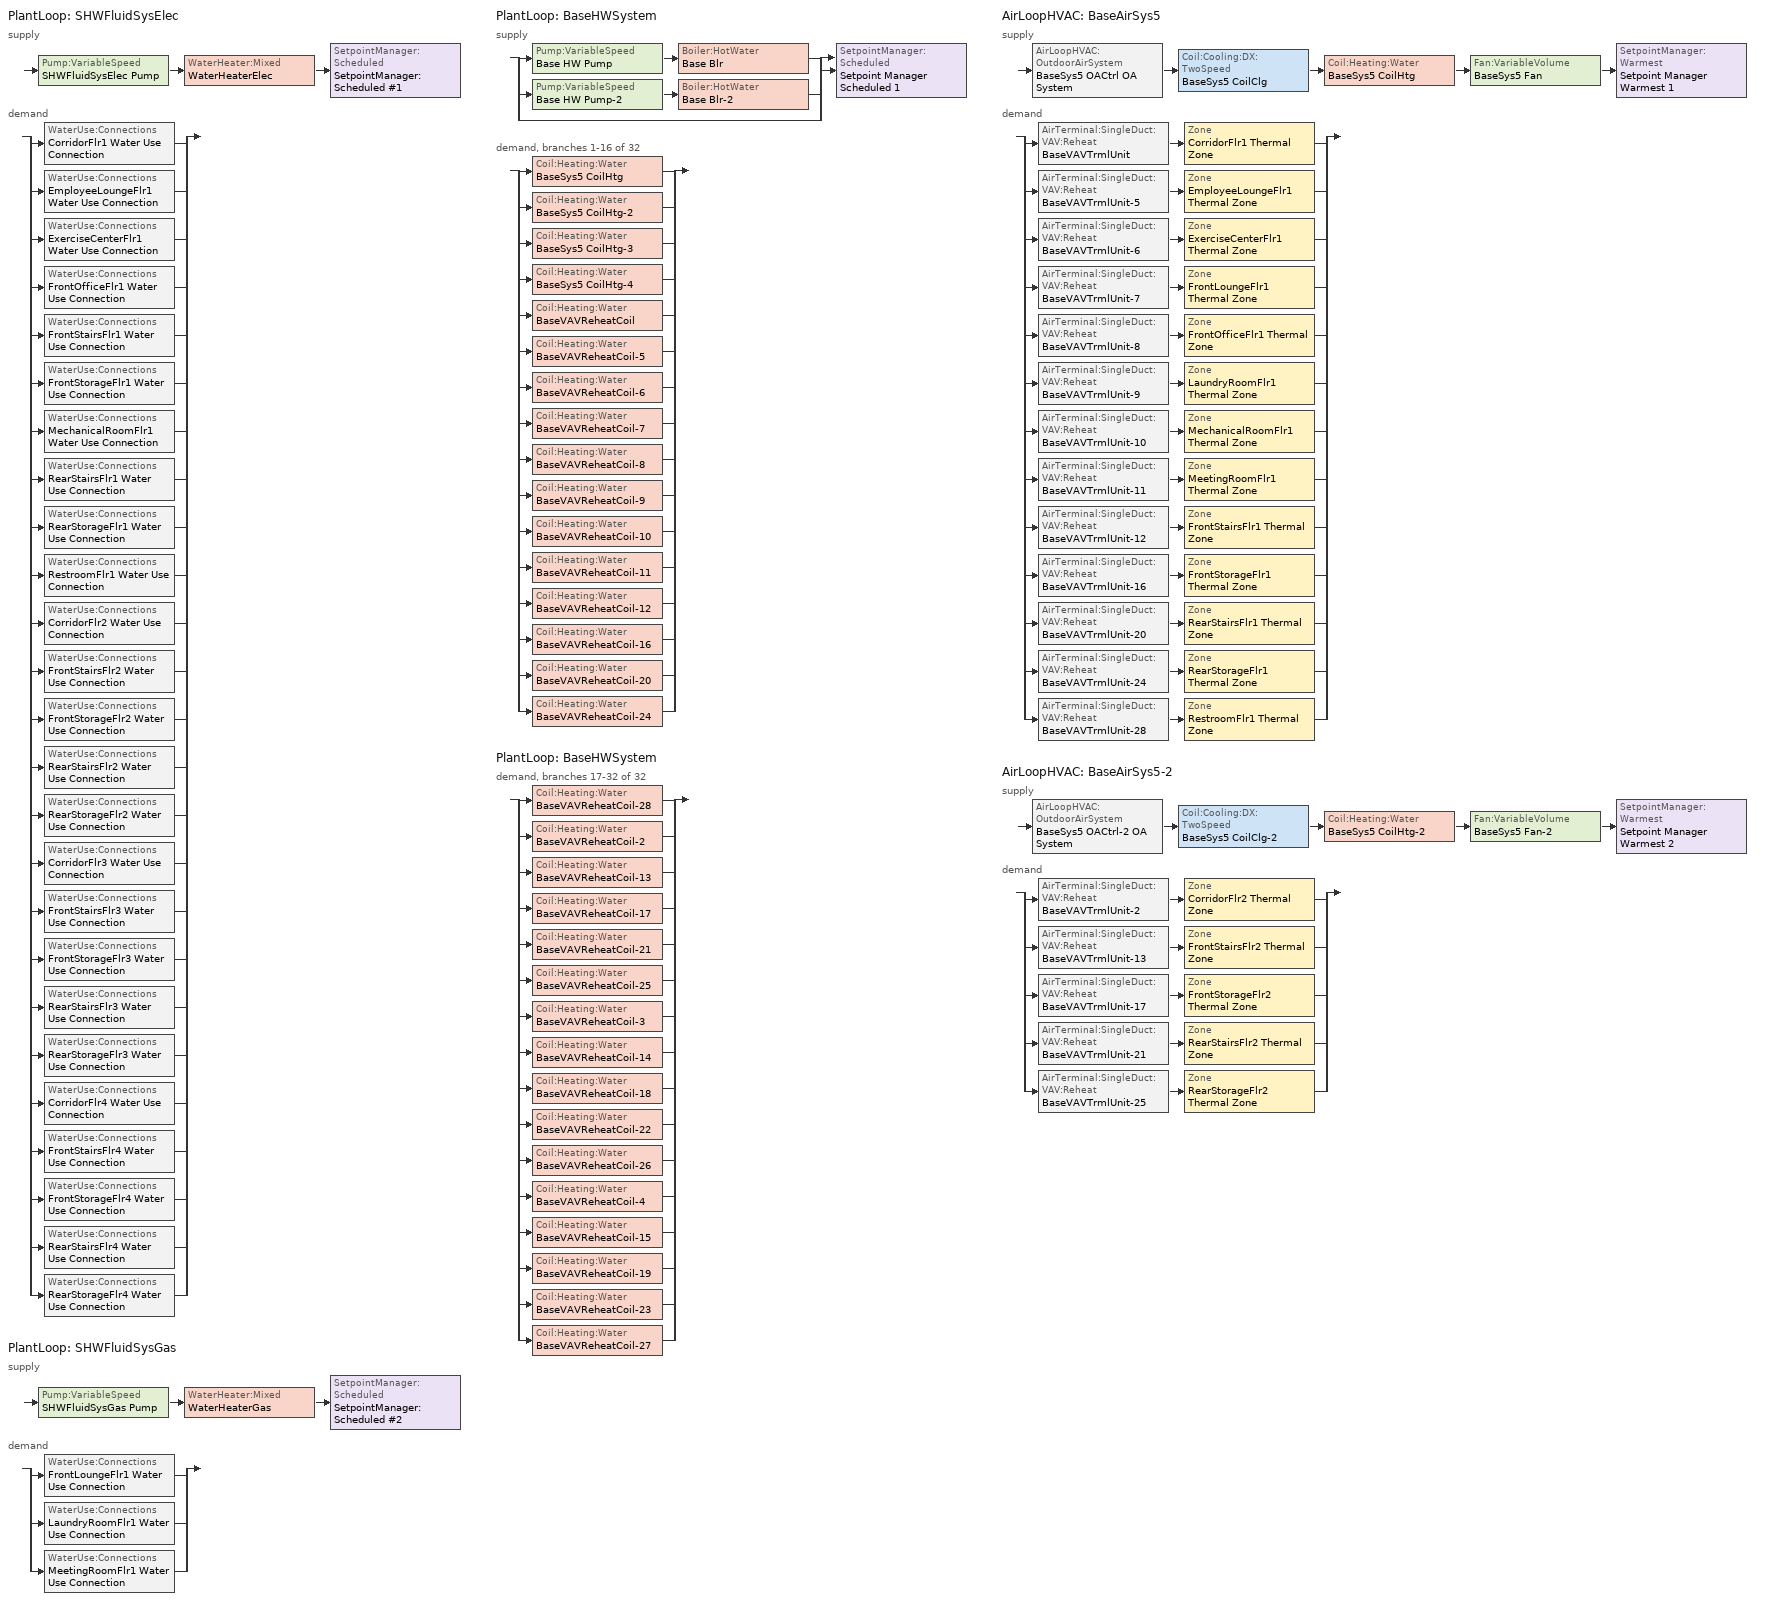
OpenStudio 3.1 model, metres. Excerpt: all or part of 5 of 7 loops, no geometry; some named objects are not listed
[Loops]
PlantLoop 'SHWFluidSysElec'
 supply: Pump:VariableSpeed 'SHWFluidSysElec Pump' > WaterHeater:Mixed 'WaterHeaterElec' > SetpointManager:Scheduled 'SetpointManager:Scheduled #1'
 demand: split
  | WaterUse:Connections 'CorridorFlr1 Water Use Connection'
  | WaterUse:Connections 'EmployeeLoungeFlr1 Water Use Connection'
  | WaterUse:Connections 'ExerciseCenterFlr1 Water Use Connection'
  | WaterUse:Connections 'FrontOfficeFlr1 Water Use Connection'
  | WaterUse:Connections 'FrontStairsFlr1 Water Use Connection'
  | WaterUse:Connections 'FrontStorageFlr1 Water Use Connection'
  | WaterUse:Connections 'MechanicalRoomFlr1 Water Use Connection'
  | WaterUse:Connections 'RearStairsFlr1 Water Use Connection'
  | WaterUse:Connections 'RearStorageFlr1 Water Use Connection'
  | WaterUse:Connections 'RestroomFlr1 Water Use Connection'
  | WaterUse:Connections 'CorridorFlr2 Water Use Connection'
  | WaterUse:Connections 'FrontStairsFlr2 Water Use Connection'
  | WaterUse:Connections 'FrontStorageFlr2 Water Use Connection'
  | WaterUse:Connections 'RearStairsFlr2 Water Use Connection'
  | WaterUse:Connections 'RearStorageFlr2 Water Use Connection'
  | WaterUse:Connections 'CorridorFlr3 Water Use Connection'
  | WaterUse:Connections 'FrontStairsFlr3 Water Use Connection'
  | WaterUse:Connections 'FrontStorageFlr3 Water Use Connection'
  | WaterUse:Connections 'RearStairsFlr3 Water Use Connection'
  | WaterUse:Connections 'RearStorageFlr3 Water Use Connection'
  | WaterUse:Connections 'CorridorFlr4 Water Use Connection'
  | WaterUse:Connections 'FrontStairsFlr4 Water Use Connection'
  | WaterUse:Connections 'FrontStorageFlr4 Water Use Connection'
  | WaterUse:Connections 'RearStairsFlr4 Water Use Connection'
  | WaterUse:Connections 'RearStorageFlr4 Water Use Connection'
PlantLoop 'SHWFluidSysGas'
 supply: Pump:VariableSpeed 'SHWFluidSysGas Pump' > WaterHeater:Mixed 'WaterHeaterGas' > SetpointManager:Scheduled 'SetpointManager:Scheduled #2'
 demand: split
  | WaterUse:Connections 'FrontLoungeFlr1 Water Use Connection'
  | WaterUse:Connections 'LaundryRoomFlr1 Water Use Connection'
  | WaterUse:Connections 'MeetingRoomFlr1 Water Use Connection'
PlantLoop 'BaseHWSystem'
 supply: split
  | Pump:VariableSpeed 'Base HW Pump' > Boiler:HotWater 'Base Blr'
  | Pump:VariableSpeed 'Base HW Pump-2' > Boiler:HotWater 'Base Blr-2'
  | bypass
  join > SetpointManager:Scheduled 'Setpoint Manager Scheduled 1'
 demand, branches 1-16 of 32: split
  | Coil:Heating:Water 'BaseSys5 CoilHtg'
  | Coil:Heating:Water 'BaseSys5 CoilHtg-2'
  | Coil:Heating:Water 'BaseSys5 CoilHtg-3'
  | Coil:Heating:Water 'BaseSys5 CoilHtg-4'
  | Coil:Heating:Water 'BaseVAVReheatCoil'
  | Coil:Heating:Water 'BaseVAVReheatCoil-5'
  | Coil:Heating:Water 'BaseVAVReheatCoil-6'
  | Coil:Heating:Water 'BaseVAVReheatCoil-7'
  | Coil:Heating:Water 'BaseVAVReheatCoil-8'
  | Coil:Heating:Water 'BaseVAVReheatCoil-9'
  | Coil:Heating:Water 'BaseVAVReheatCoil-10'
  | Coil:Heating:Water 'BaseVAVReheatCoil-11'
  | Coil:Heating:Water 'BaseVAVReheatCoil-12'
  | Coil:Heating:Water 'BaseVAVReheatCoil-16'
  | Coil:Heating:Water 'BaseVAVReheatCoil-20'
  | Coil:Heating:Water 'BaseVAVReheatCoil-24'
PlantLoop 'BaseHWSystem'
 demand, branches 17-32 of 32: split
  | Coil:Heating:Water 'BaseVAVReheatCoil-28'
  | Coil:Heating:Water 'BaseVAVReheatCoil-2'
  | Coil:Heating:Water 'BaseVAVReheatCoil-13'
  | Coil:Heating:Water 'BaseVAVReheatCoil-17'
  | Coil:Heating:Water 'BaseVAVReheatCoil-21'
  | Coil:Heating:Water 'BaseVAVReheatCoil-25'
  | Coil:Heating:Water 'BaseVAVReheatCoil-3'
  | Coil:Heating:Water 'BaseVAVReheatCoil-14'
  | Coil:Heating:Water 'BaseVAVReheatCoil-18'
  | Coil:Heating:Water 'BaseVAVReheatCoil-22'
  | Coil:Heating:Water 'BaseVAVReheatCoil-26'
  | Coil:Heating:Water 'BaseVAVReheatCoil-4'
  | Coil:Heating:Water 'BaseVAVReheatCoil-15'
  | Coil:Heating:Water 'BaseVAVReheatCoil-19'
  | Coil:Heating:Water 'BaseVAVReheatCoil-23'
  | Coil:Heating:Water 'BaseVAVReheatCoil-27'
AirLoopHVAC 'BaseAirSys5'
 supply: AirLoopHVAC:OutdoorAirSystem 'BaseSys5 OACtrl OA System' > Coil:Cooling:DX:TwoSpeed 'BaseSys5 CoilClg' > Coil:Heating:Water 'BaseSys5 CoilHtg' > Fan:VariableVolume 'BaseSys5 Fan' > SetpointManager:Warmest 'Setpoint Manager Warmest 1'
 demand: split
  | AirTerminal:SingleDuct:VAV:Reheat 'BaseVAVTrmlUnit' > Zone 'CorridorFlr1 Thermal Zone'
  | AirTerminal:SingleDuct:VAV:Reheat 'BaseVAVTrmlUnit-5' > Zone 'EmployeeLoungeFlr1 Thermal Zone'
  | AirTerminal:SingleDuct:VAV:Reheat 'BaseVAVTrmlUnit-6' > Zone 'ExerciseCenterFlr1 Thermal Zone'
  | AirTerminal:SingleDuct:VAV:Reheat 'BaseVAVTrmlUnit-7' > Zone 'FrontLoungeFlr1 Thermal Zone'
  | AirTerminal:SingleDuct:VAV:Reheat 'BaseVAVTrmlUnit-8' > Zone 'FrontOfficeFlr1 Thermal Zone'
  | AirTerminal:SingleDuct:VAV:Reheat 'BaseVAVTrmlUnit-9' > Zone 'LaundryRoomFlr1 Thermal Zone'
  | AirTerminal:SingleDuct:VAV:Reheat 'BaseVAVTrmlUnit-10' > Zone 'MechanicalRoomFlr1 Thermal Zone'
  | AirTerminal:SingleDuct:VAV:Reheat 'BaseVAVTrmlUnit-11' > Zone 'MeetingRoomFlr1 Thermal Zone'
  | AirTerminal:SingleDuct:VAV:Reheat 'BaseVAVTrmlUnit-12' > Zone 'FrontStairsFlr1 Thermal Zone'
  | AirTerminal:SingleDuct:VAV:Reheat 'BaseVAVTrmlUnit-16' > Zone 'FrontStorageFlr1 Thermal Zone'
  | AirTerminal:SingleDuct:VAV:Reheat 'BaseVAVTrmlUnit-20' > Zone 'RearStairsFlr1 Thermal Zone'
  | AirTerminal:SingleDuct:VAV:Reheat 'BaseVAVTrmlUnit-24' > Zone 'RearStorageFlr1 Thermal Zone'
  | AirTerminal:SingleDuct:VAV:Reheat 'BaseVAVTrmlUnit-28' > Zone 'RestroomFlr1 Thermal Zone'
AirLoopHVAC 'BaseAirSys5-2'
 supply: AirLoopHVAC:OutdoorAirSystem 'BaseSys5 OACtrl-2 OA System' > Coil:Cooling:DX:TwoSpeed 'BaseSys5 CoilClg-2' > Coil:Heating:Water 'BaseSys5 CoilHtg-2' > Fan:VariableVolume 'BaseSys5 Fan-2' > SetpointManager:Warmest 'Setpoint Manager Warmest 2'
 demand: split
  | AirTerminal:SingleDuct:VAV:Reheat 'BaseVAVTrmlUnit-2' > Zone 'CorridorFlr2 Thermal Zone'
  | AirTerminal:SingleDuct:VAV:Reheat 'BaseVAVTrmlUnit-13' > Zone 'FrontStairsFlr2 Thermal Zone'
  | AirTerminal:SingleDuct:VAV:Reheat 'BaseVAVTrmlUnit-17' > Zone 'FrontStorageFlr2 Thermal Zone'
  | AirTerminal:SingleDuct:VAV:Reheat 'BaseVAVTrmlUnit-21' > Zone 'RearStairsFlr2 Thermal Zone'
  | AirTerminal:SingleDuct:VAV:Reheat 'BaseVAVTrmlUnit-25' > Zone 'RearStorageFlr2 Thermal Zone'
[Sizing:Zone] Zone Cooling Design Supply Air Temperature Input Method=TemperatureDifference; Zone Cooling Design Supply Air Temperature {C}=14; Zone Heating Design Supply Air Temperature Input Method=TemperatureDifference; Zone Heating Design Supply Air Temperature {C}=40; Zone Cooling Design Supply Air Humidity Ratio {kg-H2O/kg-air}=0.0085; Zone Heating Design Supply Air Humidity Ratio {kg-H2O/kg-air}=0.008; Zone Heating Sizing Factor=1; Zone Cooling Sizing Factor=1; Cooling Design Air Flow Method=DesignDay; Cooling Minimum Air Flow per Zone Floor Area {m3/s-m2}=0; Cooling Minimum Air Flow {m3/s}=0; Cooling Minimum Air Flow Fraction=0; Heating Maximum Air Flow per Zone Floor Area {m3/s-m2}=0; Heating Maximum Air Flow {m3/s}=0; Account for Dedicated Outdoor Air System=No; Dedicated Outdoor Air System Control Strategy=NeutralSupplyAir; Dedicated Outdoor Air Low Setpoint Temperature for Design {C}=autosize; Dedicated Outdoor Air High Setpoint Temperature for Design {C}=autosize
Name | Zone Cooling Design Supply Air Temperature Difference {deltaC} | Zone Heating Design Supply Air Temperature Difference {deltaC} | Heating Design Air Flow Method | Heating Maximum Air Flow Fraction
CorridorFlr1 Thermal Zone; EmployeeLoungeFlr1 Thermal Zone; ExerciseCenterFlr1 Thermal Zone; FrontLoungeFlr1 Thermal Zone; FrontOfficeFlr1 Thermal Zone; LaundryRoomFlr1 Thermal Zone; MeetingRoomFlr1 Thermal Zone | 11.1111 | 13.8889 | DesignDayWithLimit | 0.5
MechanicalRoomFlr1 Thermal Zone; FrontStairsFlr1 Thermal Zone; FrontStorageFlr1 Thermal Zone; RearStairsFlr1 Thermal Zone; RearStorageFlr1 Thermal Zone; RestroomFlr1 Thermal Zone | 8.33333 | 13.8889 | DesignDayWithLimit | 0.5
CorridorFlr2 Thermal Zone | 11.1111 | 15 | DesignDayWithLimit | 0.844853
FrontStairsFlr2 Thermal Zone; RearStairsFlr2 Thermal Zone; RearStorageFlr2 Thermal Zone | 8.33333 | 15 | DesignDayWithLimit | 0.5
FrontStorageFlr2 Thermal Zone | 8.33333 | 15 | DesignDayWithLimit | 0.649312
GuestRoom101 Thermal Zone; GuestRoom102 Thermal Zone; GuestRoom103 Thermal Zone; GuestRoom104 Thermal Zone; GuestRoom105 Thermal Zone; GuestRoom201 Thermal Zone; GuestRoom202_205 Thermal Zone; GuestRoom206_208 Thermal Zone; GuestRoom209_212 Thermal Zone; GuestRoom213 Thermal Zone; GuestRoom214 Thermal Zone; GuestRoom215_218 Thermal Zone; GuestRoom219 Thermal Zone; GuestRoom220_223 Thermal Zone; GuestRoom224 Thermal Zone; GuestRoom301 Thermal Zone; GuestRoom302_305 Thermal Zone; GuestRoom306_308 Thermal Zone; GuestRoom309_312 Thermal Zone; GuestRoom313 Thermal Zone; GuestRoom314 Thermal Zone; GuestRoom315_318 Thermal Zone; GuestRoom319 Thermal Zone; GuestRoom320_323 Thermal Zone; GuestRoom324 Thermal Zone; GuestRoom401 Thermal Zone; GuestRoom402_405 Thermal Zone; GuestRoom406_408 Thermal Zone; GuestRoom409_412 Thermal Zone; GuestRoom413 Thermal Zone; GuestRoom414 Thermal Zone; GuestRoom415_418 Thermal Zone; GuestRoom419 Thermal Zone; GuestRoom420_423 Thermal Zone; GuestRoom424 Thermal Zone | 11.1111 | 15 | DesignDay | 0
[Zone equipment]
CorridorFlr1 Thermal Zone: BaseVAVTrmlUnit
EmployeeLoungeFlr1 Thermal Zone: BaseVAVTrmlUnit-5
ExerciseCenterFlr1 Thermal Zone: BaseVAVTrmlUnit-6
FrontLoungeFlr1 Thermal Zone: BaseVAVTrmlUnit-7
FrontOfficeFlr1 Thermal Zone: BaseVAVTrmlUnit-8
LaundryRoomFlr1 Thermal Zone: BaseVAVTrmlUnit-9
MechanicalRoomFlr1 Thermal Zone: BaseVAVTrmlUnit-10
MeetingRoomFlr1 Thermal Zone: BaseVAVTrmlUnit-11
FrontStairsFlr1 Thermal Zone: BaseVAVTrmlUnit-12
FrontStorageFlr1 Thermal Zone: BaseVAVTrmlUnit-16
RearStairsFlr1 Thermal Zone: BaseVAVTrmlUnit-20
RearStorageFlr1 Thermal Zone: BaseVAVTrmlUnit-24
RestroomFlr1 Thermal Zone: BaseVAVTrmlUnit-28
CorridorFlr2 Thermal Zone: BaseVAVTrmlUnit-2
FrontStairsFlr2 Thermal Zone: BaseVAVTrmlUnit-13
FrontStorageFlr2 Thermal Zone: BaseVAVTrmlUnit-17
RearStairsFlr2 Thermal Zone: BaseVAVTrmlUnit-21
RearStorageFlr2 Thermal Zone: BaseVAVTrmlUnit-25
GuestRoom101 Thermal Zone: GuestRoom101 Thermal Zone PropExhFan, GuestRoom101_SZAC
GuestRoom102 Thermal Zone: GuestRoom102 Thermal Zone PropExhFan, GuestRoom102_SZAC
GuestRoom103 Thermal Zone: GuestRoom103 Thermal Zone PropExhFan, GuestRoom103_SZAC
GuestRoom104 Thermal Zone: GuestRoom104 Thermal Zone PropExhFan, GuestRoom104_SZAC
GuestRoom105 Thermal Zone: GuestRoom105 Thermal Zone PropExhFan, GuestRoom105_SZAC
GuestRoom201 Thermal Zone: GuestRoom201 Thermal Zone PropExhFan, GuestRoom201_SZAC
GuestRoom202_205 Thermal Zone: GuestRoom202_205 Thermal Zone PropExhFan, GuestRoom202_205_SZAC
GuestRoom206_208 Thermal Zone: GuestRoom206_208 Thermal Zone PropExhFan, GuestRoom206_208_SZAC
GuestRoom209_212 Thermal Zone: GuestRoom209_212 Thermal Zone PropExhFan, GuestRoom209_212_SZAC
GuestRoom213 Thermal Zone: GuestRoom213 Thermal Zone PropExhFan, GuestRoom213_SZAC
GuestRoom214 Thermal Zone: GuestRoom214 Thermal Zone PropExhFan, GuestRoom214_SZAC
GuestRoom215_218 Thermal Zone: GuestRoom215_218 Thermal Zone PropExhFan, GuestRoom215_218_SZAC
GuestRoom219 Thermal Zone: GuestRoom219 Thermal Zone PropExhFan, GuestRoom219_SZAC
GuestRoom220_223 Thermal Zone: GuestRoom220_223 Thermal Zone PropExhFan, GuestRoom220_223_SZAC
GuestRoom224 Thermal Zone: GuestRoom224 Thermal Zone PropExhFan, GuestRoom224_SZAC
GuestRoom301 Thermal Zone: GuestRoom301 Thermal Zone PropExhFan, GuestRoom301_SZAC
GuestRoom302_305 Thermal Zone: GuestRoom302_305 Thermal Zone PropExhFan, GuestRoom302_305_SZAC
GuestRoom306_308 Thermal Zone: GuestRoom306_308 Thermal Zone PropExhFan, GuestRoom306_308_SZAC
GuestRoom309_312 Thermal Zone: GuestRoom309_312 Thermal Zone PropExhFan, GuestRoom309_312_SZAC
GuestRoom313 Thermal Zone: GuestRoom313 Thermal Zone PropExhFan, GuestRoom313_SZAC
GuestRoom314 Thermal Zone: GuestRoom314 Thermal Zone PropExhFan, GuestRoom314_SZAC
GuestRoom315_318 Thermal Zone: GuestRoom315_318 Thermal Zone PropExhFan, GuestRoom315_318_SZAC
GuestRoom319 Thermal Zone: GuestRoom319 Thermal Zone PropExhFan, GuestRoom319_SZAC
GuestRoom320_323 Thermal Zone: GuestRoom320_323 Thermal Zone PropExhFan, GuestRoom320_323_SZAC
GuestRoom324 Thermal Zone: GuestRoom324 Thermal Zone PropExhFan, GuestRoom324_SZAC
GuestRoom401 Thermal Zone: GuestRoom401 Thermal Zone PropExhFan, GuestRoom401_SZAC
GuestRoom402_405 Thermal Zone: GuestRoom402_405 Thermal Zone PropExhFan, GuestRoom402_405_SZAC
GuestRoom406_408 Thermal Zone: GuestRoom406_408 Thermal Zone PropExhFan, GuestRoom406_408_SZAC
GuestRoom409_412 Thermal Zone: GuestRoom409_412 Thermal Zone PropExhFan, GuestRoom409_412_SZAC
GuestRoom413 Thermal Zone: GuestRoom413 Thermal Zone PropExhFan, GuestRoom413_SZAC
GuestRoom414 Thermal Zone: GuestRoom414 Thermal Zone PropExhFan, GuestRoom414_SZAC
GuestRoom415_418 Thermal Zone: GuestRoom415_418 Thermal Zone PropExhFan, GuestRoom415_418_SZAC
GuestRoom419 Thermal Zone: GuestRoom419 Thermal Zone PropExhFan, GuestRoom419_SZAC
GuestRoom420_423 Thermal Zone: GuestRoom420_423 Thermal Zone PropExhFan, GuestRoom420_423_SZAC
GuestRoom424 Thermal Zone: GuestRoom424 Thermal Zone PropExhFan, GuestRoom424_SZAC
[PlantLoop] Glycol Concentration=0; Plant Loop Volume {m3}=Autocalculate; Load Distribution Scheme=Optimal
Name | Fluid Type | Maximum Loop Flow Rate {m3/s}
SHWFluidSysElec; SHWFluidSysGas
BaseHWSystem | Water | 0.000992164
[Sizing:Plant] Loop Type=Heating; Sizing Option=NonCoincident; Zone Timesteps in Averaging Window=1; Coincident Sizing Factor Mode=None
Name | Design Loop Exit Temperature {C} | Loop Design Temperature Difference {deltaC}
SHWFluidSysElec; SHWFluidSysGas | 57.2222 | 44.4444
BaseHWSystem | 71.1111 | 22.2222
[WaterHeater:Mixed] Deadband Temperature Difference {deltaC}=2; Maximum Temperature Limit {C}=82.22; Heater Control Type=Cycle; Off Cycle Parasitic Fuel Consumption Rate {W}=0; Off Cycle Parasitic Heat Fraction to Tank=0.8; On Cycle Parasitic Fuel Consumption Rate {W}=0; Ambient Temperature Indicator=Schedule; Use Side Effectiveness=1; Source Side Effectiveness=1; Use Side Design Flow Rate {m3/s}=autosize; Source Side Design Flow Rate {m3/s}=autosize; Indirect Water Heating Recovery Time {hr}=1.5; Source Side Flow Control Mode=IndirectHeatPrimarySetpoint
Name | Tank Volume {m3} | Setpoint Temperature Schedule | Heater Maximum Capacity {W} | Heater Minimum Capacity {W} | Heater Fuel Type | Heater Thermal Efficiency | Ambient Temperature Schedule | Off Cycle Loss Coefficient to Ambient Temperature {W/K} | On Cycle Loss Coefficient to Ambient Temperature {W/K}
WaterHeaterElec | 0.00689827 | WaterHeaterElec Setpoint Temp | 8743.98 | 0 | Electricity | 0.935649 | WaterHeaterElec Ambient Temperature | 0.211 | 0.211
WaterHeaterGas | 0.106664 | WaterHeaterGas Setpoint Temp | 10266 |  | NaturalGas | 0.8 | WaterHeaterGas Ambient Temperature | 3.54122 | 3.54122
[Pump:VariableSpeed] Pump Control Type=Intermittent; Skin Loss Radiative Fraction=0.5; Design Power Sizing Method=PowerPerFlowPerPressure; Design Electric Power per Unit Flow Rate {W/(m3/s)}=348701.1; Design Shaft Power per Unit Flow Rate per Unit Head {W-s/m3-Pa}=1.28205; Design Minimum Flow Rate Fraction=0
Name | Rated Pump Head {Pa} | Rated Flow Rate {m3/s} | Rated Power Consumption {W} | Motor Efficiency | Coefficient 1 of the Part Load Performance Curve | Coefficient 2 of the Part Load Performance Curve | Coefficient 3 of the Part Load Performance Curve | Coefficient 4 of the Part Load Performance Curve | Minimum Flow Rate {m3/s}
SHWFluidSysElec Pump; SHWFluidSysGas Pump | 0
Base HW Pump; Base HW Pump-2 | 180527 | 0.000496082 | 149.398 | 0.855 | 0.0273 | -0.1317 | 0.6642 | 0.4445 | 0
[SetpointManager:Scheduled] Control Variable=Temperature
Name | Schedule | Setpoint Node or NodeList
SetpointManager:Scheduled #1 | SHWFluidSysElec Supply Temp Schedule | SHWFluidSysElec Supply Mixer Outlet Node
SetpointManager:Scheduled #2 | SHWFluidSysGas Supply Temp Schedule | SHWFluidSysGas Supply Mixer Outlet Node
Setpoint Manager Scheduled 1 | BaseHWSystem Supply Temp Schedule | BaseHWSystem Supply Mixer Outlet Node
[WaterUse:Connections] Drain Water Heat Exchanger Type=None; Drain Water Heat Exchanger Destination=Plant
Name | Water Use Equipment Name 1
CorridorFlr1 Water Use Connection | CorridorFlr1 Water Use Equipment
EmployeeLoungeFlr1 Water Use Connection | EmployeeLoungeFlr1 Water Use Equipment
ExerciseCenterFlr1 Water Use Connection | ExerciseCenterFlr1 Water Use Equipment
FrontLoungeFlr1 Water Use Connection | FrontLoungeFlr1 Water Use Equipment
FrontOfficeFlr1 Water Use Connection | FrontOfficeFlr1 Water Use Equipment
FrontStairsFlr1 Water Use Connection | FrontStairsFlr1 Water Use Equipment
FrontStorageFlr1 Water Use Connection | FrontStorageFlr1 Water Use Equipment
LaundryRoomFlr1 Water Use Connection | LaundryRoomFlr1 Water Use Equipment
MechanicalRoomFlr1 Water Use Connection | MechanicalRoomFlr1 Water Use Equipment
MeetingRoomFlr1 Water Use Connection | MeetingRoomFlr1 Water Use Equipment
RearStairsFlr1 Water Use Connection | RearStairsFlr1 Water Use Equipment
RearStorageFlr1 Water Use Connection | RearStorageFlr1 Water Use Equipment
RestroomFlr1 Water Use Connection | RestroomFlr1 Water Use Equipment
CorridorFlr2 Water Use Connection | CorridorFlr2 Water Use Equipment
FrontStairsFlr2 Water Use Connection | FrontStairsFlr2 Water Use Equipment
FrontStorageFlr2 Water Use Connection | FrontStorageFlr2 Water Use Equipment
RearStairsFlr2 Water Use Connection | RearStairsFlr2 Water Use Equipment
RearStorageFlr2 Water Use Connection | RearStorageFlr2 Water Use Equipment
CorridorFlr3 Water Use Connection | CorridorFlr3 Water Use Equipment
FrontStairsFlr3 Water Use Connection | FrontStairsFlr3 Water Use Equipment
FrontStorageFlr3 Water Use Connection | FrontStorageFlr3 Water Use Equipment
RearStairsFlr3 Water Use Connection | RearStairsFlr3 Water Use Equipment
RearStorageFlr3 Water Use Connection | RearStorageFlr3 Water Use Equipment
CorridorFlr4 Water Use Connection | CorridorFlr4 Water Use Equipment
FrontStairsFlr4 Water Use Connection | FrontStairsFlr4 Water Use Equipment
FrontStorageFlr4 Water Use Connection | FrontStorageFlr4 Water Use Equipment
RearStairsFlr4 Water Use Connection | RearStairsFlr4 Water Use Equipment
RearStorageFlr4 Water Use Connection | RearStorageFlr4 Water Use Equipment
[WaterUse:Equipment:Definition]
Name | Peak Flow Rate {m3/s} | Target Temperature Schedule
CorridorFlr1 Water Use Definition | 0 | CorridorFlr1 Target SHW Temp
EmployeeLoungeFlr1 Water Use Definition | 0 | EmployeeLoungeFlr1 Target SHW Temp
ExerciseCenterFlr1 Water Use Definition | 0 | ExerciseCenterFlr1 Target SHW Temp
FrontLoungeFlr1 Water Use Definition | 1.26553e-05 | FrontLoungeFlr1 Target SHW Temp
FrontOfficeFlr1 Water Use Definition | 1.32868e-06 | FrontOfficeFlr1 Target SHW Temp
FrontStairsFlr1 Water Use Definition | 0 | FrontStairsFlr1 Target SHW Temp
FrontStorageFlr1 Water Use Definition | 0 | FrontStorageFlr1 Target SHW Temp
LaundryRoomFlr1 Water Use Definition | 3.19992e-06 | LaundryRoomFlr1 Target SHW Temp
MechanicalRoomFlr1 Water Use Definition | 9.96583e-08 | MechanicalRoomFlr1 Target SHW Temp
MeetingRoomFlr1 Water Use Definition | 6.23033e-06 | MeetingRoomFlr1 Target SHW Temp
RearStairsFlr1 Water Use Definition | 0 | RearStairsFlr1 Target SHW Temp
RearStorageFlr1 Water Use Definition | 0 | RearStorageFlr1 Target SHW Temp
RestroomFlr1 Water Use Definition | 0 | RestroomFlr1 Target SHW Temp
CorridorFlr2 Water Use Definition | 0 | CorridorFlr2 Target SHW Temp
FrontStairsFlr2 Water Use Definition | 0 | FrontStairsFlr2 Target SHW Temp
FrontStorageFlr2 Water Use Definition | 0 | FrontStorageFlr2 Target SHW Temp
RearStairsFlr2 Water Use Definition | 0 | RearStairsFlr2 Target SHW Temp
RearStorageFlr2 Water Use Definition | 0 | RearStorageFlr2 Target SHW Temp
CorridorFlr3 Water Use Definition | 0 | CorridorFlr3 Target SHW Temp
FrontStairsFlr3 Water Use Definition | 0 | FrontStairsFlr3 Target SHW Temp
FrontStorageFlr3 Water Use Definition | 0 | FrontStorageFlr3 Target SHW Temp
RearStairsFlr3 Water Use Definition | 0 | RearStairsFlr3 Target SHW Temp
RearStorageFlr3 Water Use Definition | 0 | RearStorageFlr3 Target SHW Temp
CorridorFlr4 Water Use Definition | 0 | CorridorFlr4 Target SHW Temp
FrontStairsFlr4 Water Use Definition | 0 | FrontStairsFlr4 Target SHW Temp
FrontStorageFlr4 Water Use Definition | 0 | FrontStorageFlr4 Target SHW Temp
RearStairsFlr4 Water Use Definition | 0 | RearStairsFlr4 Target SHW Temp
RearStorageFlr4 Water Use Definition | 0 | RearStorageFlr4 Target SHW Temp
[WaterUse:Equipment]
Name | Water Use Equipment Definition | Flow Rate Fraction Schedule
CorridorFlr1 Water Use Equipment | CorridorFlr1 Water Use Definition | AssemblyServiceHotWater
EmployeeLoungeFlr1 Water Use Equipment | EmployeeLoungeFlr1 Water Use Definition | AssemblyServiceHotWater
ExerciseCenterFlr1 Water Use Equipment | ExerciseCenterFlr1 Water Use Definition | AssemblyServiceHotWater
FrontLoungeFlr1 Water Use Equipment | FrontLoungeFlr1 Water Use Definition | AssemblyServiceHotWater
FrontOfficeFlr1 Water Use Equipment | FrontOfficeFlr1 Water Use Definition | AssemblyServiceHotWater
FrontStairsFlr1 Water Use Equipment | FrontStairsFlr1 Water Use Definition | AssemblyServiceHotWater
FrontStorageFlr1 Water Use Equipment | FrontStorageFlr1 Water Use Definition | AssemblyServiceHotWater
LaundryRoomFlr1 Water Use Equipment | LaundryRoomFlr1 Water Use Definition | AssemblyServiceHotWater
MechanicalRoomFlr1 Water Use Equipment | MechanicalRoomFlr1 Water Use Definition | AssemblyServiceHotWater
MeetingRoomFlr1 Water Use Equipment | MeetingRoomFlr1 Water Use Definition | AssemblyServiceHotWater
RearStairsFlr1 Water Use Equipment | RearStairsFlr1 Water Use Definition | AssemblyServiceHotWater
RearStorageFlr1 Water Use Equipment | RearStorageFlr1 Water Use Definition | AssemblyServiceHotWater
RestroomFlr1 Water Use Equipment | RestroomFlr1 Water Use Definition | AssemblyServiceHotWater
CorridorFlr2 Water Use Equipment | CorridorFlr2 Water Use Definition | ResidentialCommonServiceHotWater
FrontStairsFlr2 Water Use Equipment | FrontStairsFlr2 Water Use Definition | ResidentialCommonServiceHotWater
FrontStorageFlr2 Water Use Equipment | FrontStorageFlr2 Water Use Definition | ResidentialCommonServiceHotWater
RearStairsFlr2 Water Use Equipment | RearStairsFlr2 Water Use Definition | ResidentialCommonServiceHotWater
RearStorageFlr2 Water Use Equipment | RearStorageFlr2 Water Use Definition | ResidentialCommonServiceHotWater
CorridorFlr3 Water Use Equipment | CorridorFlr3 Water Use Definition | ResidentialCommonServiceHotWater
FrontStairsFlr3 Water Use Equipment | FrontStairsFlr3 Water Use Definition | ResidentialCommonServiceHotWater
FrontStorageFlr3 Water Use Equipment | FrontStorageFlr3 Water Use Definition | ResidentialCommonServiceHotWater
RearStairsFlr3 Water Use Equipment | RearStairsFlr3 Water Use Definition | ResidentialCommonServiceHotWater
RearStorageFlr3 Water Use Equipment | RearStorageFlr3 Water Use Definition | ResidentialCommonServiceHotWater
CorridorFlr4 Water Use Equipment | CorridorFlr4 Water Use Definition | ResidentialCommonServiceHotWater
FrontStairsFlr4 Water Use Equipment | FrontStairsFlr4 Water Use Definition | ResidentialCommonServiceHotWater
FrontStorageFlr4 Water Use Equipment | FrontStorageFlr4 Water Use Definition | ResidentialCommonServiceHotWater
RearStairsFlr4 Water Use Equipment | RearStairsFlr4 Water Use Definition | ResidentialCommonServiceHotWater
RearStorageFlr4 Water Use Equipment | RearStorageFlr4 Water Use Definition | ResidentialCommonServiceHotWater
[Boiler:HotWater] Fuel Type=NaturalGas; Nominal Capacity {W}=46106.2; Nominal Thermal Efficiency=0.8225; Efficiency Curve Temperature Evaluation Variable=LeavingBoiler; Normalized Boiler Efficiency Curve=BlrHWBlrFIRRatio_fQRatioSI; Design Water Flow Rate {m3/s}=0.000496359; Water Outlet Upper Temperature Limit {C}=99; Boiler Flow Mode=LeavingSetpointModulated; Parasitic Electric Load {W}=13.7581; Sizing Factor=1
Base Blr; Base Blr-2
[AirLoopHVAC] Design Return Air Flow Fraction of Supply Air Flow=1
Name | Availability Schedule | Design Supply Air Flow Rate {m3/s}
BaseAirSys5 | AssemblyHVACAvail | 3.99372
BaseAirSys5-2 | ResidentialCommonHVACAvail | 0.264575
[Sizing:System] Type of Load to Size On=Sensible; Design Outdoor Air Flow Rate {m3/s}=Autosize; Preheat Design Temperature {C}=5.68434e-14; Preheat Design Humidity Ratio {kg-H2O/kg-Air}=0; Precool Design Temperature {C}=5.68434e-14; Precool Design Humidity Ratio {kg-H2O/kg-Air}=0; Sizing Option=Coincident; 100% Outdoor Air in Cooling=No; 100% Outdoor Air in Heating=No; Central Cooling Design Supply Air Humidity Ratio {kg-H2O/kg-Air}=0.0085; Central Heating Design Supply Air Humidity Ratio {kg-H2O/kg-Air}=0.008; Cooling Design Air Flow Method=DesignDay; Cooling Design Air Flow Rate {m3/s}=0; Heating Design Air Flow Method=DesignDay; Heating Design Air Flow Rate {m3/s}=0; System Outdoor Air Method=ZoneSum; Zone Maximum Outdoor Air Fraction=1; Cooling Supply Air Flow Rate Per Floor Area {m3/s-m2}=0.00996765; Cooling Fraction of Autosized Cooling Supply Air Flow Rate=1; Cooling Supply Air Flow Rate Per Unit Cooling Capacity {m3/s-W}=3.94755e-05; Heating Supply Air Flow Rate Per Floor Area {m3/s-m2}=0.00996765; Heating Fraction of Autosized Heating Supply Air Flow Rate=1; Heating Fraction of Autosized Cooling Supply Air Flow Rate=1; Heating Supply Air Flow Rate Per Unit Heating Capacity {m3/s-W}=3.15882e-05; Cooling Design Capacity Method=CoolingDesignCapacity; Cooling Design Capacity {W}=autosize; Cooling Design Capacity Per Floor Area {W/m2}=234.7; Fraction of Autosized Cooling Design Capacity=1; Heating Design Capacity Method=HeatingDesignCapacity; Heating Design Capacity {W}=autosize; Heating Design Capacity Per Floor Area {W/m2}=157; Fraction of Autosized Heating Design Capacity=1; Central Cooling Capacity Control Method=OnOff
Name | Central Heating Maximum System Air Flow Ratio | Central Cooling Design Supply Air Temperature {C} | Central Heating Design Supply Air Temperature {C}
BaseAirSys5 | 0.5 | 12.7778 | 15.5556
BaseAirSys5-2 | 0.671726 | 14.4444 | 17.2222
[Fan:VariableVolume] Availability Schedule=Always On Discrete; Fan Power Minimum Flow Rate Input Method=FixedFlowRate; Fan Power Minimum Flow Fraction=0; Motor In Airstream Fraction=1; Fan Power Coefficient 1=0.04076; Fan Power Coefficient 2=0.088045; Fan Power Coefficient 3=-0.072926; Fan Power Coefficient 4=0.94374; Fan Power Coefficient 5=0
Name | Fan Total Efficiency | Pressure Rise {Pa} | Maximum Flow Rate {m3/s} | Fan Power Minimum Air Flow Rate {m3/s} | Motor Efficiency
BaseSys5 Fan | 0.6006 | 1301.23 | 3.99372 | 0.628875 | 0.924
BaseSys5 Fan-2 | 0.55575 | 1178.14 | 0.264575 | 0.151009 | 0.855
[Coil:Heating:Water] Availability Schedule=Always On Discrete; Performance Input Method=NominalCapacity; Rated Inlet Water Temperature {C}=71.1111; Rated Inlet Air Temperature {C}=16.6; Rated Outlet Water Temperature {C}=48.8889; Rated Outlet Air Temperature {C}=32.2
Name | Rated Capacity {W}
BaseSys5 CoilHtg | 20979.6
BaseSys5 CoilHtg-2 | 2807.99
BaseSys5 CoilHtg-3 | 2852.08
BaseSys5 CoilHtg-4 | 3993.12
BaseVAVReheatCoil | 12663.8
BaseVAVReheatCoil-5 | 2472.46
BaseVAVReheatCoil-6 | 2419.25
BaseVAVReheatCoil-7 | 11646.2
BaseVAVReheatCoil-8 | 7721.16
BaseVAVReheatCoil-9 | 5952.33
BaseVAVReheatCoil-10 | 2345.77
BaseVAVReheatCoil-11 | 5653.31
BaseVAVReheatCoil-12 | 2181.12
BaseVAVReheatCoil-16 | 1323.22
BaseVAVReheatCoil-20 | 2208.83
BaseVAVReheatCoil-24 | 2208.77
BaseVAVReheatCoil-28 | 2340.79
BaseVAVReheatCoil-2 | 2624.94
BaseVAVReheatCoil-13 | 502.283
BaseVAVReheatCoil-17 | 247.528
BaseVAVReheatCoil-21 | 608.199
BaseVAVReheatCoil-25 | 608.243
BaseVAVReheatCoil-3 | 2643
BaseVAVReheatCoil-14 | 488.828
BaseVAVReheatCoil-18 | 247.469
BaseVAVReheatCoil-22 | 600.91
BaseVAVReheatCoil-26 | 601.001
BaseVAVReheatCoil-4 | 4147.28
BaseVAVReheatCoil-15 | 630.853
BaseVAVReheatCoil-19 | 367.03
BaseVAVReheatCoil-23 | 790.946
BaseVAVReheatCoil-27 | 790.937
[Controller:WaterCoil] Action=Normal; Minimum Actuated Flow {m3/s}=0
Controller Water Coil 1: Water Coil=BaseSys5 CoilHtg; Controller Convergence Tolerance {deltaC}=0.1; Maximum Actuated Flow {m3/s}=0.000282321
Controller Water Coil 2: Water Coil=BaseSys5 CoilHtg-2; Controller Convergence Tolerance {deltaC}=0.1; Maximum Actuated Flow {m3/s}=3.77869e-05
Controller Water Coil 3: Water Coil=BaseSys5 CoilHtg-3; Controller Convergence Tolerance {deltaC}=0.1; Maximum Actuated Flow {m3/s}=3.83803e-05
Controller Water Coil 4: Water Coil=BaseSys5 CoilHtg-4; Controller Convergence Tolerance {deltaC}=0.1; Maximum Actuated Flow {m3/s}=5.37352e-05
Controller Water Coil 5: Water Coil=BaseVAVReheatCoil
Controller Water Coil 6: Water Coil=BaseVAVReheatCoil-5
Controller Water Coil 7: Water Coil=BaseVAVReheatCoil-6
Controller Water Coil 8: Water Coil=BaseVAVReheatCoil-7
Controller Water Coil 9: Water Coil=BaseVAVReheatCoil-8
Controller Water Coil 10: Water Coil=BaseVAVReheatCoil-9
Controller Water Coil 11: Water Coil=BaseVAVReheatCoil-10
Controller Water Coil 12: Water Coil=BaseVAVReheatCoil-11
Controller Water Coil 13: Water Coil=BaseVAVReheatCoil-12
Controller Water Coil 14: Water Coil=BaseVAVReheatCoil-16
Controller Water Coil 15: Water Coil=BaseVAVReheatCoil-20
Controller Water Coil 16: Water Coil=BaseVAVReheatCoil-24
Controller Water Coil 17: Water Coil=BaseVAVReheatCoil-28
Controller Water Coil 18: Water Coil=BaseVAVReheatCoil-2
Controller Water Coil 19: Water Coil=BaseVAVReheatCoil-13
Controller Water Coil 20: Water Coil=BaseVAVReheatCoil-17
Controller Water Coil 21: Water Coil=BaseVAVReheatCoil-21
Controller Water Coil 22: Water Coil=BaseVAVReheatCoil-25
Controller Water Coil 23: Water Coil=BaseVAVReheatCoil-3
Controller Water Coil 24: Water Coil=BaseVAVReheatCoil-14
Controller Water Coil 25: Water Coil=BaseVAVReheatCoil-18
Controller Water Coil 26: Water Coil=BaseVAVReheatCoil-22
Controller Water Coil 27: Water Coil=BaseVAVReheatCoil-26
Controller Water Coil 28: Water Coil=BaseVAVReheatCoil-4
Controller Water Coil 29: Water Coil=BaseVAVReheatCoil-15
Controller Water Coil 30: Water Coil=BaseVAVReheatCoil-19
Controller Water Coil 31: Water Coil=BaseVAVReheatCoil-23
Controller Water Coil 32: Water Coil=BaseVAVReheatCoil-27
[Coil:Cooling:DX:TwoSpeed] Availability Schedule=Always On Discrete; Rated High Speed Sensible Heat Ratio=Autosize; Unit Internal Static Air Pressure {Pa}=773.3; Total Cooling Capacity Function of Temperature Curve=CoilClgDXQRatio_fTwbToadbSI; Total Cooling Capacity Function of Flow Fraction Curve=CoilClgDXDblQRatio_fCFMRatio; Energy Input Ratio Function of Flow Fraction Curve=CoilClgDXDblEIRRatio_fCFMRatio; Rated Low Speed Sensible Heat Ratio=Autosize; Condenser Type=AirCooled; Minimum Outdoor Dry-Bulb Temperature for Compressor Operation {C}=-25; High Speed Evaporative Condenser Effectiveness=0; High Speed Evaporative Condenser Air Flow Rate {m3/s}=Autosize; High Speed Evaporative Condenser Pump Rated Power Consumption {W}=Autosize; Low Speed Evaporative Condenser Effectiveness=0; Low Speed Evaporative Condenser Air Flow Rate {m3/s}=Autosize; Low Speed Evaporative Condenser Pump Rated Power Consumption {W}=Autosize; Basin Heater Capacity {W/K}=0; Basin Heater Setpoint Temperature {C}=10
Name | Rated High Speed Total Cooling Capacity {W} | Rated High Speed COP {W/W} | Rated High Speed Air Flow Rate {m3/s} | Energy Input Ratio Function of Temperature Curve | Part Load Fraction Correlation Curve | Rated Low Speed Total Cooling Capacity {W} | Rated Low Speed COP {W/W} | Rated Low Speed Air Flow Rate {m3/s} | Low Speed Total Cooling Capacity Function of Temperature Curve | Low Speed Energy Input Ratio Function of Temperature Curve
BaseSys5 CoilClg | 101312 | 3.42235 | 3.99372 | CoilClgDXEIRRatio_fTwbToadbSI | CoilClgDXEIRRatio_fQFrac | 50656 | 3.42235 | 1.99686 | CoilClgDXQRatio_fTwbToadbSI 1 | CoilClgDXEIRRatio_fTwbToadbSI 1
BaseSys5 CoilClg-2 | 7041.27 | 4.07563 | 0.264575 | CoilClgDXSEEREIR_fTwbToadbSI | CoilClgDXSEEREIRRatio_fQFrac | 3520.63 | 4.07563 | 0.132287 | CoilClgDXQRatio_fTwbToadbSI 2 | CoilClgDXSEEREIR_fTwbToadbSI 1
[Controller:OutdoorAir] Minimum Outdoor Air Flow Rate {m3/s}=0; Maximum Outdoor Air Flow Rate {m3/s}=Autosize; Economizer Control Action Type=ModulateFlow; Lockout Type=NoLockout; Minimum Limit Type=FixedMinimum; High Humidity Control=No; Heat Recovery Bypass Control Type=BypassWhenWithinEconomizerLimits
Name | Economizer Control Type | Economizer Maximum Limit Dry-Bulb Temperature {C} | Economizer Maximum Limit Enthalpy {J/kg} | Minimum Outdoor Air Schedule | Maximum Fraction of Outdoor Air Schedule | Controller Mechanical Ventilation
BaseSys5 OACtrl | FixedDryBulb | 23.8889 | 116300 | BaseSys5 OACtrl Schedule | BaseSys5 OACtrl Max OA Schedule | BaseSys5 OACtrl Mech Vent Controller
BaseSys5 OACtrl-2 | NoEconomizer |  | 64000 | BaseSys5 OACtrl-2 Schedule |  | BaseSys5 OACtrl-2 Mech Vent Controller
[Controller:MechanicalVentilation] Availability Schedule=Always On Discrete; System Outdoor Air Method=ZoneSum
Name | Demand Controlled Ventilation
BaseSys5 OACtrl Mech Vent Controller | Yes
BaseSys5 OACtrl-2 Mech Vent Controller
[AirLoopHVAC:OutdoorAirSystem]
Name | Controller
BaseSys5 OACtrl OA System | BaseSys5 OACtrl
BaseSys5 OACtrl-2 OA System | BaseSys5 OACtrl-2
[SetpointManager:Warmest] Control Variable=Temperature; Strategy=MaximumTemperature
Name | Minimum Setpoint Temperature {C} | Maximum Setpoint Temperature {C} | Setpoint Node or NodeList
Setpoint Manager Warmest 1 | 12.7778 | 15.5556 | BaseSys5 Fan Outlet Node
Setpoint Manager Warmest 2 | 14.4444 | 17.2222 | BaseSys5 Fan-2 Outlet Node
[AirTerminal:SingleDuct:VAV:Reheat] Availability Schedule=Always On Discrete; Zone Minimum Air Flow Input Method=FixedFlowRate; Constant Minimum Air Flow Fraction=0.3; Maximum Hot Water or Steam Flow Rate {m3/s}=AutoSize; Minimum Hot Water or Steam Flow Rate {m3/s}=0; Convergence Tolerance=0.001; Damper Heating Action=Reverse; Maximum Reheat Air Temperature {C}=35
Name | Maximum Air Flow Rate {m3/s} | Fixed Minimum Air Flow Rate {m3/s} | Reheat Coil | Maximum Flow Fraction During Reheat | Control For Outdoor Air
BaseVAVTrmlUnit | 0.468048 | 0.114686 | BaseVAVReheatCoil | 0.499999 | No
BaseVAVTrmlUnit-5 | 0.070399 | 0.024848 | BaseVAVReheatCoil-5 | 0.5 | No
BaseVAVTrmlUnit-6 | 0.0730032 | 0.024848 | BaseVAVReheatCoil-6 | 0.5 | No
BaseVAVTrmlUnit-7 | 1.05171 | 0.12425 | BaseVAVReheatCoil-7 | 0.5 | Yes
BaseVAVTrmlUnit-8 | 0.419827 | 0.0993921 | BaseVAVReheatCoil-8 | 0.5 | No
BaseVAVTrmlUnit-9 | 0.432065 | 0.0745446 | BaseVAVReheatCoil-9 | 0.5 | No
BaseVAVTrmlUnit-10 | 0.200429 | 0.0248499 | BaseVAVReheatCoil-10 | 0.5 | No
BaseVAVTrmlUnit-11 | 0.509821 | 0.0611691 | BaseVAVReheatCoil-11 | 0.499999 | Yes
BaseVAVTrmlUnit-12 | 0.075193 | 0.0152911 | BaseVAVReheatCoil-12 | 0.5 | No
BaseVAVTrmlUnit-16 | 0.0529544 | 0.00955698 | BaseVAVReheatCoil-16 | 0.5 | No
BaseVAVTrmlUnit-20 | 0.066757 | 0.0152949 | BaseVAVReheatCoil-20 | 0.5 | No
BaseVAVTrmlUnit-24 | 0.0699525 | 0.0152961 | BaseVAVReheatCoil-24 | 0.5 | No
BaseVAVTrmlUnit-28 | 0.110784 | 0.0248499 | BaseVAVReheatCoil-28 | 0.499998 | No
BaseVAVTrmlUnit-2 | 0.113121 | 0.0955703 | BaseVAVReheatCoil-2 | 0.844853 | No
BaseVAVTrmlUnit-13 | 0.0403034 | 0.0152911 | BaseVAVReheatCoil-13 | 0.5 | No
BaseVAVTrmlUnit-17 | 0.0147186 | 0.00955698 | BaseVAVReheatCoil-17 | 0.649312 | No
BaseVAVTrmlUnit-21 | 0.0348019 | 0.0152949 | BaseVAVReheatCoil-21 | 0.5 | No
BaseVAVTrmlUnit-25 | 0.0370172 | 0.0152961 | BaseVAVReheatCoil-25 | 0.5 | No
[Curve:Biquadratic] Minimum Value of x=13.89; Maximum Value of x=25; Minimum Value of y=23.89; Maximum Value of y=46.11; Minimum Curve Output=0.77
Name | Coefficient1 Constant | Coefficient2 x | Coefficient3 x**2 | Coefficient4 y | Coefficient5 y**2 | Coefficient6 x*y | Maximum Curve Output
CoilClgDXQRatio_fTwbToadbSI; CoilClgDXQRatio_fTwbToadbSI 1; CoilClgDXQRatio_fTwbToadbSI 2 | 0.86779 | 0.014245 | 0.000554 | -0.007569 | 3.2e-05 | -0.000191 | 1.29
CoilClgDXEIRRatio_fTwbToadbSI; CoilClgDXEIRRatio_fTwbToadbSI 1 | 0.116709 | 0.028458 | -0.000411 | 0.021422 | 0.000162 | -0.00068 | 1.33
[Curve:Cubic]
Name | Coefficient1 Constant | Coefficient2 x | Coefficient3 x**2 | Coefficient4 x**3 | Minimum Value of x | Maximum Value of x | Minimum Curve Output | Maximum Curve Output
CoilClgDXEIRRatio_fQFrac | 0 | 5.1091 | -8.5515 | 4.4744 | 0.7 | 1 | 0.92 | 1
CoilClgDXSEEREIRRatio_fQFrac | 1 | 0 | 0 | 0 | 0.7 | 1 | 1 | 1
CoilClgDXDblEIRRatio_fCFMRatio | 1.00795 | 0.345441 | -0.692289 | 0.338899 | 0 | 100
CoilClgDXDblQRatio_fCFMRatio | 0.472786 | 1.24334 | -1.03871 | 0.322578 | 0 | 100 | 0.47
[Curve:Quadratic]
BlrHWBlrFIRRatio_fQRatioSI: Coefficient1 Constant=0.6267; Coefficient2 x=0.674; Coefficient3 x**2=-0.3073; Minimum Value of x=0; Maximum Value of x=100; Minimum Curve Output=0.75
[Table:MultiVariableLookup]
CoilClgDXSEEREIR_fTwbToadbSI; CoilClgDXSEEREIR_fTwbToadbSI 1: EvaluateCurveToLimits, BiQuadratic, 1, Temperature, Temperature, Dimensionless, 2, 19.44, 35, 1, 19.44, 27.78, 0.78414, 19.44, 43.33, 1.21791, 13.89, 35, 1.16301, 13.89, 27.78, 0.916875, 13.89, 43.33, 1.41138, 25, 35, 0.884805, 25, 27.78, 0.690413, 25, 43.33, 1.08116
[Schedule:Day]
OffDay: 1, 0, 0, 2, 0, 0, 3, 0, 0, 4, 0, 0, 5, 0, 0, 6, 0, 0, 7, 0, 0, 8, 0, 0, 9, 0, 0, 10, 0, 0, 11, 0, 0, 12, 0, 0, 13, 0, 0, 14, 0, 0, 15, 0, 0, 16, 0, 0, 17, 0, 0, 18, 0, 0, 19, 0, 0, 20, 0, 0, 21, 0, 0, 22, 0, 0, 23, 0, 0, 24, 0, 0
OnDay; AllOnHVACAvailDay; ResidentialCommonHVACAvailSun; ResidentialCommonHVACAvailWD; ResidentialCommonHVACAvailSat; BaseSys5 OACtrl Schedule Week 1 Summer; BaseSys5 OACtrl Schedule Week 1 Winter; BaseSys5 OACtrl-2 Schedule Week 1 Sunday; BaseSys5 OACtrl-2 Schedule Week 1 Monday; BaseSys5 OACtrl-2 Schedule Week 1 Tuesday; BaseSys5 OACtrl-2 Schedule Week 1 Wednesday; BaseSys5 OACtrl-2 Schedule Week 1 Thursday; BaseSys5 OACtrl-2 Schedule Week 1 Friday; BaseSys5 OACtrl-2 Schedule Week 1 Saturday; BaseSys5 OACtrl-2 Schedule Week 1 Holiday; BaseSys5 OACtrl-2 Schedule Week 1 Summer; BaseSys5 OACtrl-2 Schedule Week 1 Winter; BaseSys5 OACtrl-2 Schedule Week 1 Custom 1; BaseSys5 OACtrl-2 Schedule Week 1 Custom 2: 1, 0, 1, 2, 0, 1, 3, 0, 1, 4, 0, 1, 5, 0, 1, 6, 0, 1, 7, 0, 1, 8, 0, 1, 9, 0, 1, 10, 0, 1, 11, 0, 1, 12, 0, 1, 13, 0, 1, 14, 0, 1, 15, 0, 1, 16, 0, 1, 17, 0, 1, 18, 0, 1, 19, 0, 1, 20, 0, 1, 21, 0, 1, 22, 0, 1, 23, 0, 1, 24, 0, 1
AssemblyServiceHotWaterSun: 1, 0, 0, 2, 0, 0, 3, 0, 0, 4, 0, 0, 5, 0, 0, 6, 0, 0, 7, 0, 0, 8, 0, 0, 9, 0, 0, 10, 0, 0.05, 11, 0, 0.05, 12, 0, 0.1, 13, 0, 0, 14, 0, 0, 15, 0, 0, 16, 0, 0, 17, 0, 0, 18, 0, 0, 19, 0, 0, 20, 0, 0.65, 21, 0, 0.3, 22, 0, 0, 23, 0, 0, 24, 0, 0
AssemblyServiceHotWaterWD: 1, 0, 0, 2, 0, 0, 3, 0, 0, 4, 0, 0, 5, 0, 0, 6, 0, 0, 7, 0, 0, 8, 0, 0, 9, 0, 0, 10, 0, 0.05, 11, 0, 0.05, 12, 0, 0.35, 13, 0, 0.05, 14, 0, 0.05, 15, 0, 0.05, 16, 0, 0.05, 17, 0, 0.05, 18, 0, 0, 19, 0, 0, 20, 0, 0, 21, 0, 0, 22, 0, 0, 23, 0, 0, 24, 0, 0
AssemblyServiceHotWaterSat: 1, 0, 0, 2, 0, 0, 3, 0, 0, 4, 0, 0, 5, 0, 0, 6, 0, 0, 7, 0, 0, 8, 0, 0, 9, 0, 0, 10, 0, 0.05, 11, 0, 0.05, 12, 0, 0.2, 13, 0, 0, 14, 0, 0, 15, 0, 0, 16, 0, 0, 17, 0, 0, 18, 0, 0, 19, 0, 0, 20, 0, 0.65, 21, 0, 0.3, 22, 0, 0, 23, 0, 0, 24, 0, 0
ResidentialCommonServiceHotWaterSun; ResidentialCommonServiceHotWaterWD; ResidentialCommonServiceHotWaterSat: 1, 0, 0, 2, 0, 0, 3, 0, 0, 4, 0, 0.05, 5, 0, 0.05, 6, 0, 0.05, 7, 0, 0.8, 8, 0, 0.7, 9, 0, 0.5, 10, 0, 0.4, 11, 0, 0.25, 12, 0, 0.25, 13, 0, 0.25, 14, 0, 0.25, 15, 0, 0.5, 16, 0, 0.6, 17, 0, 0.7, 18, 0, 0.7, 19, 0, 0.4, 20, 0, 0.25, 21, 0, 0.2, 22, 0, 0.2, 23, 0, 0.05, 24, 0, 0.05
AssemblyHVACAvailSun; AssemblyHVACAvailWD; AssemblyHVACAvailSat; BaseSys5 OACtrl Schedule Week 1 Sunday; BaseSys5 OACtrl Schedule Week 1 Monday; BaseSys5 OACtrl Schedule Week 1 Tuesday; BaseSys5 OACtrl Schedule Week 1 Wednesday; BaseSys5 OACtrl Schedule Week 1 Thursday; BaseSys5 OACtrl Schedule Week 1 Friday; BaseSys5 OACtrl Schedule Week 1 Saturday; BaseSys5 OACtrl Schedule Week 1 Holiday; BaseSys5 OACtrl Schedule Week 1 Custom 1; BaseSys5 OACtrl Schedule Week 1 Custom 2: 1, 0, 0, 2, 0, 0, 3, 0, 0, 4, 0, 0, 5, 0, 0, 6, 0, 0, 7, 0, 0, 8, 0, 1, 9, 0, 1, 10, 0, 1, 11, 0, 1, 12, 0, 1, 13, 0, 1, 14, 0, 1, 15, 0, 1, 16, 0, 1, 17, 0, 1, 18, 0, 1, 19, 0, 1, 20, 0, 1, 21, 0, 1, 22, 0, 1, 23, 0, 1, 24, 0, 0
Schedule:Day #2; Schedule:Day #13: 24, 0, 20
Schedule:Day #5; Schedule:Day #6; Schedule:Day #7; Schedule:Day #9; Schedule:Day #11; Schedule:Day #16; Schedule:Day #17; Schedule:Day #18; Schedule:Day #20; Schedule:Day #22; Schedule:Day #24; Schedule:Day #31; Schedule:Day #33; Schedule:Day #35; Schedule:Day #37; Schedule:Day #39; Schedule:Day #41; Schedule:Day #43; Schedule:Day #45; Schedule:Day #47; Schedule:Day #59; Schedule:Day #61; Schedule:Day #63; Schedule:Day #65; Schedule:Day #67; Schedule:Day #79; Schedule:Day #81; Schedule:Day #83; Schedule:Day #85; Schedule:Day #87; Schedule:Day #99; Schedule:Day #101: 24, 0, 57.2222
Schedule Day 1: 24, 0, 71.1111
Schedule Day 2: 24, 0, 1
[Schedule:Week]
AssemblyServiceHotWaterWk: AssemblyServiceHotWaterSun, AssemblyServiceHotWaterWD, AssemblyServiceHotWaterWD, AssemblyServiceHotWaterWD, AssemblyServiceHotWaterWD, AssemblyServiceHotWaterWD, AssemblyServiceHotWaterSat, AssemblyServiceHotWaterSun, OnDay, OffDay, AssemblyServiceHotWaterSun, AssemblyServiceHotWaterSun
ResidentialCommonServiceHotWaterWk: ResidentialCommonServiceHotWaterSun, ResidentialCommonServiceHotWaterWD, ResidentialCommonServiceHotWaterWD, ResidentialCommonServiceHotWaterWD, ResidentialCommonServiceHotWaterWD, ResidentialCommonServiceHotWaterWD, ResidentialCommonServiceHotWaterSat, ResidentialCommonServiceHotWaterSun, OnDay, OffDay, ResidentialCommonServiceHotWaterSun, ResidentialCommonServiceHotWaterSun
AssemblyHVACAvailWk: AssemblyHVACAvailSun, AssemblyHVACAvailWD, AssemblyHVACAvailWD, AssemblyHVACAvailWD, AssemblyHVACAvailWD, AssemblyHVACAvailWD, AssemblyHVACAvailSat, AssemblyHVACAvailSun, AllOnHVACAvailDay, AllOnHVACAvailDay, AssemblyHVACAvailSun, AssemblyHVACAvailSun
ResidentialCommonHVACAvailWk: ResidentialCommonHVACAvailSun, ResidentialCommonHVACAvailWD, ResidentialCommonHVACAvailWD, ResidentialCommonHVACAvailWD, ResidentialCommonHVACAvailWD, ResidentialCommonHVACAvailWD, ResidentialCommonHVACAvailSat, ResidentialCommonHVACAvailSun, AllOnHVACAvailDay, AllOnHVACAvailDay, ResidentialCommonHVACAvailSun, ResidentialCommonHVACAvailSun
BaseSys5 OACtrl Schedule Week 1: BaseSys5 OACtrl Schedule Week 1 Sunday, BaseSys5 OACtrl Schedule Week 1 Monday, BaseSys5 OACtrl Schedule Week 1 Tuesday, BaseSys5 OACtrl Schedule Week 1 Wednesday, BaseSys5 OACtrl Schedule Week 1 Thursday, BaseSys5 OACtrl Schedule Week 1 Friday, BaseSys5 OACtrl Schedule Week 1 Saturday, BaseSys5 OACtrl Schedule Week 1 Holiday, BaseSys5 OACtrl Schedule Week 1 Summer, BaseSys5 OACtrl Schedule Week 1 Winter, BaseSys5 OACtrl Schedule Week 1 Custom 1, BaseSys5 OACtrl Schedule Week 1 Custom 2
BaseSys5 OACtrl-2 Schedule Week 1: BaseSys5 OACtrl-2 Schedule Week 1 Sunday, BaseSys5 OACtrl-2 Schedule Week 1 Monday, BaseSys5 OACtrl-2 Schedule Week 1 Tuesday, BaseSys5 OACtrl-2 Schedule Week 1 Wednesday, BaseSys5 OACtrl-2 Schedule Week 1 Thursday, BaseSys5 OACtrl-2 Schedule Week 1 Friday, BaseSys5 OACtrl-2 Schedule Week 1 Saturday, BaseSys5 OACtrl-2 Schedule Week 1 Holiday, BaseSys5 OACtrl-2 Schedule Week 1 Summer, BaseSys5 OACtrl-2 Schedule Week 1 Winter, BaseSys5 OACtrl-2 Schedule Week 1 Custom 1, BaseSys5 OACtrl-2 Schedule Week 1 Custom 2
[Schedule:Year]
AssemblyServiceHotWater: 12, 31, AssemblyServiceHotWaterWk
ResidentialCommonServiceHotWater: 12, 31, ResidentialCommonServiceHotWaterWk
AssemblyHVACAvail: 12, 31, AssemblyHVACAvailWk
ResidentialCommonHVACAvail: 12, 31, ResidentialCommonHVACAvailWk
BaseSys5 OACtrl Schedule: 12, 31, BaseSys5 OACtrl Schedule Week 1
BaseSys5 OACtrl-2 Schedule: 12, 31, BaseSys5 OACtrl-2 Schedule Week 1
[Schedule:Ruleset]
Name | Default Day Schedule
WaterHeaterElec Ambient Temperature | Schedule:Day #2
WaterHeaterElec Setpoint Temp | Schedule:Day #5
SHWFluidSysElec Supply Temp Schedule | Schedule:Day #6
CorridorFlr1 Target SHW Temp | Schedule:Day #7
EmployeeLoungeFlr1 Target SHW Temp | Schedule:Day #9
ExerciseCenterFlr1 Target SHW Temp | Schedule:Day #11
WaterHeaterGas Ambient Temperature | Schedule:Day #13
WaterHeaterGas Setpoint Temp | Schedule:Day #16
SHWFluidSysGas Supply Temp Schedule | Schedule:Day #17
FrontLoungeFlr1 Target SHW Temp | Schedule:Day #18
FrontOfficeFlr1 Target SHW Temp | Schedule:Day #20
FrontStairsFlr1 Target SHW Temp | Schedule:Day #22
FrontStorageFlr1 Target SHW Temp | Schedule:Day #24
LaundryRoomFlr1 Target SHW Temp | Schedule:Day #31
MechanicalRoomFlr1 Target SHW Temp | Schedule:Day #33
MeetingRoomFlr1 Target SHW Temp | Schedule:Day #35
RearStairsFlr1 Target SHW Temp | Schedule:Day #37
RearStorageFlr1 Target SHW Temp | Schedule:Day #39
RestroomFlr1 Target SHW Temp | Schedule:Day #41
CorridorFlr2 Target SHW Temp | Schedule:Day #43
FrontStairsFlr2 Target SHW Temp | Schedule:Day #45
FrontStorageFlr2 Target SHW Temp | Schedule:Day #47
RearStairsFlr2 Target SHW Temp | Schedule:Day #59
RearStorageFlr2 Target SHW Temp | Schedule:Day #61
CorridorFlr3 Target SHW Temp | Schedule:Day #63
FrontStairsFlr3 Target SHW Temp | Schedule:Day #65
FrontStorageFlr3 Target SHW Temp | Schedule:Day #67
RearStairsFlr3 Target SHW Temp | Schedule:Day #79
RearStorageFlr3 Target SHW Temp | Schedule:Day #81
CorridorFlr4 Target SHW Temp | Schedule:Day #83
FrontStairsFlr4 Target SHW Temp | Schedule:Day #85
FrontStorageFlr4 Target SHW Temp | Schedule:Day #87
RearStairsFlr4 Target SHW Temp | Schedule:Day #99
RearStorageFlr4 Target SHW Temp | Schedule:Day #101
BaseHWSystem Supply Temp Schedule | Schedule Day 1
BaseSys5 OACtrl Max OA Schedule | Schedule Day 2
[Schedule:Constant]
Always On Discrete: Value=1
